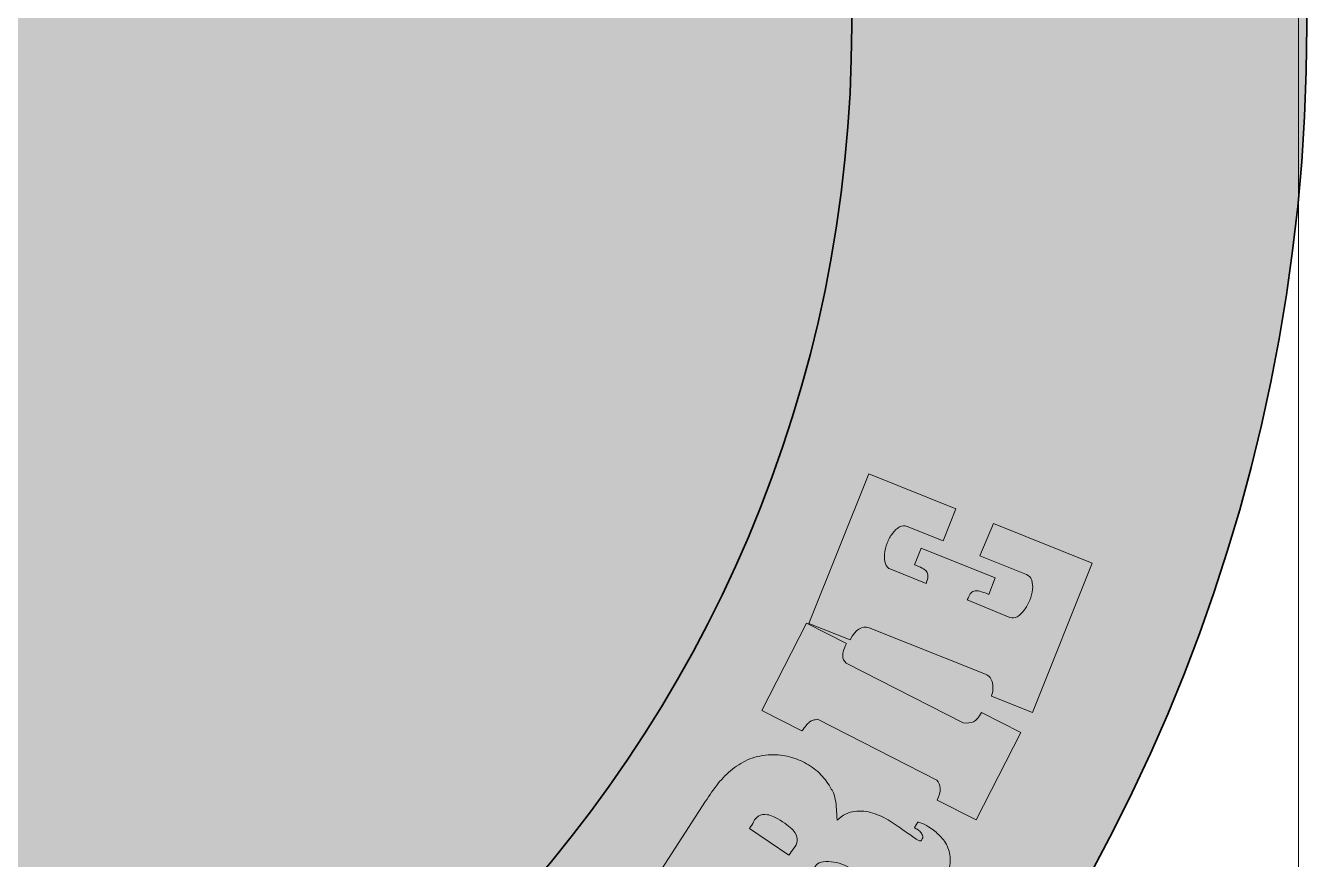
# Model space of a CAD drawing. Header units: millimetres. Extents: x 35 to 157, y -105 to -32.
# Drawn here: x 79.66 to 105.01, y -86.5 to -70 of the extents above; entities that cross this region are included whole.
import ezdxf

# ---------------------------------------------------------------- set-up
doc = ezdxf.new("R2010")
doc.units = ezdxf.units.MM
doc.header["$MEASUREMENT"] = 0
doc.layers.add('Layer 1', color=7, linetype='Continuous', lineweight=0)
picture_1 = doc.add_image_def('image1.png', size_in_pixel=(2001, 1330))

# ---------------------------------------------------------------- blocks, each defined once
blk = doc.blocks.new('Block_1')
at = {"layer": 'Layer 1'}
h = blk.add_hatch(color=250, dxfattribs=at)
h.dxf.hatch_style = 2
edge = h.paths.add_edge_path()
edge.add_spline(control_points=[(96.335, -78.87), (96.335, -78.87), (98.059, -79.559), (98.059, -79.559), (98.059, -79.559), (97.806, -80.193), (97.806, -80.193), (97.806, -80.193), (97.099, -79.91), (97.099, -79.91), (97.046, -79.889), (96.995, -79.892), (96.946, -79.92), (96.897, -79.948), (96.851, -79.991), (96.807, -80.047), (96.764, -80.104), (96.729, -80.169), (96.701, -80.241), (96.674, -80.314), (96.657, -80.386), (96.649, -80.457), (96.642, -80.528), (96.647, -80.591), (96.665, -80.646), (96.683, -80.701), (96.719, -80.738), (96.771, -80.759), (96.771, -80.759), (97.469, -81.038), (97.469, -81.038), (97.492, -80.979), (97.505, -80.931), (97.506, -80.896), (97.507, -80.86), (97.498, -80.829), (97.48, -80.803), (97.462, -80.777), (97.432, -80.754), (97.391, -80.733), (97.35, -80.713), (97.299, -80.691), (97.241, -80.668), (97.241, -80.668), (97.37, -80.343), (97.37, -80.343), (97.37, -80.343), (98.839, -80.93), (98.839, -80.93), (98.839, -80.93), (98.71, -81.254), (98.71, -81.254), (98.638, -81.225), (98.579, -81.205), (98.532, -81.194), (98.485, -81.183), (98.447, -81.181), (98.417, -81.188), (98.388, -81.196), (98.363, -81.214), (98.344, -81.245), (98.324, -81.275), (98.304, -81.314), (98.285, -81.364), (98.285, -81.364), (99.126, -81.711), (99.126, -81.711), (99.175, -81.73), (99.225, -81.726), (99.274, -81.696), (99.324, -81.666), (99.37, -81.623), (99.412, -81.566), (99.454, -81.508), (99.49, -81.444), (99.52, -81.372), (99.551, -81.301), (99.569, -81.231), (99.576, -81.161), (99.583, -81.092), (99.577, -81.03), (99.559, -80.975), (99.541, -80.92), (99.506, -80.883), (99.454, -80.862), (99.454, -80.862), (98.535, -80.495), (98.535, -80.495), (98.535, -80.495), (98.802, -79.855), (98.802, -79.855), (98.802, -79.855), (100.757, -80.636), (100.757, -80.636), (100.757, -80.636), (99.576, -83.594), (99.576, -83.594), (99.576, -83.594), (98.761, -83.269), (98.761, -83.269), (98.795, -83.183), (98.802, -83.097), (98.784, -83.01), (98.766, -82.923), (98.719, -82.865), (98.643, -82.834), (98.643, -82.834), (96.348, -81.918), (96.348, -81.918), (96.2, -81.87), (96.074, -81.949), (95.969, -82.154), (95.969, -82.154), (95.153, -81.829), (95.153, -81.829), (95.153, -81.829), (96.335, -78.87), (96.335, -78.87)], knot_values=[0, 0, 0, 0, 1, 1, 1, 2, 2, 2, 3, 3, 3, 4, 4, 4, 5, 5, 5, 6, 6, 6, 7, 7, 7, 8, 8, 8, 9, 9, 9, 10, 10, 10, 11, 11, 11, 12, 12, 12, 13, 13, 13, 14, 14, 14, 15, 15, 15, 16, 16, 16, 17, 17, 17, 18, 18, 18, 19, 19, 19, 20, 20, 20, 21, 21, 21, 22, 22, 22, 23, 23, 23, 24, 24, 24, 25, 25, 25, 26, 26, 26, 27, 27, 27, 28, 28, 28, 29, 29, 29, 30, 30, 30, 31, 31, 31, 32, 32, 32, 33, 33, 33, 34, 34, 34, 35, 35, 35, 36, 36, 36, 37, 37, 37, 38, 38, 38, 39, 39, 39, 39], degree=3, periodic=0)
h = blk.add_hatch(color=250, dxfattribs=at)
h.dxf.hatch_style = 2
edge = h.paths.add_edge_path()
edge.add_spline(control_points=[(95.895, -82.228), (95.844, -82.328), (95.819, -82.408), (95.821, -82.466), (95.823, -82.525), (95.847, -82.575), (95.892, -82.618), (95.892, -82.618), (98.201, -83.797), (98.201, -83.797), (98.283, -83.807), (98.351, -83.801), (98.405, -83.776), (98.459, -83.753), (98.511, -83.69), (98.563, -83.59), (98.563, -83.59), (99.345, -83.989), (99.345, -83.989), (99.345, -83.989), (98.462, -85.719), (98.462, -85.719), (98.462, -85.719), (97.689, -85.324), (97.689, -85.324), (97.731, -85.243), (97.751, -85.167), (97.749, -85.096), (97.747, -85.026), (97.725, -84.971), (97.683, -84.929), (97.683, -84.929), (95.326, -83.726), (95.326, -83.726), (95.292, -83.732), (95.262, -83.739), (95.237, -83.745), (95.211, -83.752), (95.187, -83.764), (95.165, -83.78), (95.143, -83.796), (95.12, -83.82), (95.097, -83.849), (95.074, -83.879), (95.046, -83.915), (95.012, -83.958), (95.012, -83.958), (94.22, -83.553), (94.22, -83.553), (94.22, -83.553), (95.104, -81.824), (95.104, -81.824), (95.104, -81.824), (95.895, -82.228), (95.895, -82.228)], knot_values=[0, 0, 0, 0, 1, 1, 1, 2, 2, 2, 3, 3, 3, 4, 4, 4, 5, 5, 5, 6, 6, 6, 7, 7, 7, 8, 8, 8, 9, 9, 9, 10, 10, 10, 11, 11, 11, 12, 12, 12, 13, 13, 13, 14, 14, 14, 15, 15, 15, 16, 16, 16, 17, 17, 17, 18, 18, 18, 18], degree=3, periodic=0)
h = blk.add_hatch(color=250, dxfattribs=at)
h.dxf.hatch_style = 2
edge = h.paths.add_edge_path()
edge.add_spline(control_points=[(94.632, -85.755), (94.505, -85.672), (94.405, -85.625), (94.332, -85.614), (94.26, -85.603), (94.202, -85.611), (94.16, -85.638), (94.117, -85.665), (94.083, -85.703), (94.06, -85.753), (94.036, -85.803), (94.009, -85.848), (93.979, -85.887), (93.979, -85.887), (94.759, -86.416), (94.759, -86.416), (94.788, -86.372), (94.82, -86.327), (94.856, -86.28), (94.892, -86.235), (94.914, -86.186), (94.922, -86.134), (94.931, -86.083), (94.914, -86.026), (94.874, -85.965), (94.835, -85.903), (94.754, -85.833), (94.632, -85.755)], knot_values=[0, 0, 0, 0, 1, 1, 1, 2, 2, 2, 3, 3, 3, 4, 4, 4, 5, 5, 5, 6, 6, 6, 7, 7, 7, 8, 8, 8, 9, 9, 9, 9], degree=3, periodic=0)
edge = h.paths.add_edge_path()
edge.add_spline(control_points=[(93.11, -85.35), (93.186, -85.227), (93.267, -85.111), (93.355, -85.001), (93.442, -84.892), (93.538, -84.795), (93.643, -84.712), (93.748, -84.628), (93.862, -84.561), (93.987, -84.512), (94.111, -84.462), (94.251, -84.434), (94.405, -84.429), (94.529, -84.426), (94.651, -84.439), (94.77, -84.47), (94.889, -84.5), (95.001, -84.546), (95.107, -84.606), (95.213, -84.666), (95.308, -84.739), (95.391, -84.824), (95.475, -84.91), (95.541, -85.004), (95.592, -85.108), (95.617, -85.129), (95.637, -85.167), (95.653, -85.223), (95.669, -85.28), (95.681, -85.341), (95.689, -85.407), (95.696, -85.473), (95.702, -85.536), (95.704, -85.597), (95.708, -85.657), (95.709, -85.701), (95.709, -85.726), (95.819, -85.621), (95.936, -85.561), (96.058, -85.548), (96.18, -85.534), (96.3, -85.546), (96.419, -85.583), (96.538, -85.62), (96.652, -85.674), (96.762, -85.745), (96.869, -85.814), (96.966, -85.88), (97.053, -85.943), (97.141, -86.005), (97.214, -86.057), (97.272, -86.097), (97.33, -86.136), (97.367, -86.145), (97.382, -86.121), (97.405, -86.085), (97.411, -86.052), (97.399, -86.021), (97.387, -85.991), (97.37, -85.964), (97.346, -85.943), (97.322, -85.921), (97.299, -85.904), (97.276, -85.891), (97.252, -85.878), (97.242, -85.87), (97.244, -85.867), (97.244, -85.867), (97.31, -85.765), (97.31, -85.765), (97.314, -85.759), (97.341, -85.767), (97.393, -85.787), (97.445, -85.808), (97.503, -85.841), (97.569, -85.886), (97.635, -85.93), (97.7, -85.987), (97.767, -86.057), (97.833, -86.127), (97.882, -86.209), (97.915, -86.301), (97.947, -86.394), (97.956, -86.498), (97.94, -86.613), (97.924, -86.729), (97.867, -86.856), (97.769, -86.995), (97.659, -87.151), (97.544, -87.246), (97.423, -87.281), (97.302, -87.316), (97.179, -87.315), (97.055, -87.276), (96.93, -87.238), (96.803, -87.176), (96.672, -87.092), (96.539, -87.006), (96.404, -86.92), (96.269, -86.834), (96.133, -86.749), (95.996, -86.676), (95.856, -86.615), (95.717, -86.554), (95.577, -86.531), (95.438, -86.546), (95.373, -86.555), (95.327, -86.577), (95.299, -86.614), (95.271, -86.651), (95.244, -86.683), (95.217, -86.712), (95.217, -86.712), (96.226, -87.364), (96.226, -87.364), (96.297, -87.364), (96.359, -87.35), (96.411, -87.32), (96.464, -87.291), (96.514, -87.24), (96.562, -87.166), (96.562, -87.166), (97.299, -87.643), (97.299, -87.643), (97.299, -87.643), (96.245, -89.273), (96.245, -89.273), (96.245, -89.273), (95.522, -88.794), (95.522, -88.794), (95.549, -88.739), (95.568, -88.678), (95.578, -88.609), (95.589, -88.541), (95.58, -88.474), (95.55, -88.408), (95.55, -88.408), (93.395, -87.015), (93.395, -87.015), (93.348, -87.01), (93.308, -87.007), (93.275, -87.007), (93.242, -87.006), (93.21, -87.011), (93.18, -87.021), (93.151, -87.031), (93.121, -87.049), (93.092, -87.074), (93.063, -87.1), (93.03, -87.132), (92.992, -87.171), (92.992, -87.171), (92.246, -86.688), (92.246, -86.688), (92.246, -86.688), (93.11, -85.35), (93.11, -85.35)], knot_values=[0, 0, 0, 0, 1, 1, 1, 2, 2, 2, 3, 3, 3, 4, 4, 4, 5, 5, 5, 6, 6, 6, 7, 7, 7, 8, 8, 8, 9, 9, 9, 10, 10, 10, 11, 11, 11, 12, 12, 12, 13, 13, 13, 14, 14, 14, 15, 15, 15, 16, 16, 16, 17, 17, 17, 18, 18, 18, 19, 19, 19, 20, 20, 20, 21, 21, 21, 22, 22, 22, 23, 23, 23, 24, 24, 24, 25, 25, 25, 26, 26, 26, 27, 27, 27, 28, 28, 28, 29, 29, 29, 30, 30, 30, 31, 31, 31, 32, 32, 32, 33, 33, 33, 34, 34, 34, 35, 35, 35, 36, 36, 36, 37, 37, 37, 38, 38, 38, 39, 39, 39, 40, 40, 40, 41, 41, 41, 42, 42, 42, 43, 43, 43, 44, 44, 44, 45, 45, 45, 46, 46, 46, 47, 47, 47, 48, 48, 48, 49, 49, 49, 50, 50, 50, 51, 51, 51, 52, 52, 52, 52], degree=3, periodic=0)
for points, knots in [([(96.335, -78.87), (96.335, -78.87), (98.059, -79.559), (98.059, -79.559), (98.059, -79.559), (97.806, -80.193), (97.806, -80.193), (97.806, -80.193), (97.099, -79.91), (97.099, -79.91), (97.046, -79.889), (96.995, -79.892), (96.946, -79.92), (96.897, -79.948), (96.851, -79.991), (96.807, -80.047), (96.764, -80.104), (96.729, -80.169), (96.701, -80.241), (96.674, -80.314), (96.657, -80.386), (96.649, -80.457), (96.642, -80.528), (96.647, -80.591), (96.665, -80.646), (96.683, -80.701), (96.719, -80.738), (96.771, -80.759), (96.771, -80.759), (97.469, -81.038), (97.469, -81.038), (97.492, -80.979), (97.505, -80.931), (97.506, -80.896), (97.507, -80.86), (97.498, -80.829), (97.48, -80.803), (97.462, -80.777), (97.432, -80.754), (97.391, -80.733), (97.35, -80.713), (97.299, -80.691), (97.241, -80.668), (97.241, -80.668), (97.37, -80.343), (97.37, -80.343), (97.37, -80.343), (98.839, -80.93), (98.839, -80.93), (98.839, -80.93), (98.71, -81.254), (98.71, -81.254), (98.638, -81.225), (98.579, -81.205), (98.532, -81.194), (98.485, -81.183), (98.447, -81.181), (98.417, -81.188), (98.388, -81.196), (98.363, -81.214), (98.344, -81.245), (98.324, -81.275), (98.304, -81.314), (98.285, -81.364), (98.285, -81.364), (99.126, -81.711), (99.126, -81.711), (99.175, -81.73), (99.225, -81.726), (99.274, -81.696), (99.324, -81.666), (99.37, -81.623), (99.412, -81.566), (99.454, -81.508), (99.49, -81.444), (99.52, -81.372), (99.551, -81.301), (99.569, -81.231), (99.576, -81.161), (99.583, -81.092), (99.577, -81.03), (99.559, -80.975), (99.541, -80.92), (99.506, -80.883), (99.454, -80.862), (99.454, -80.862), (98.535, -80.495), (98.535, -80.495), (98.535, -80.495), (98.802, -79.855), (98.802, -79.855), (98.802, -79.855), (100.757, -80.636), (100.757, -80.636), (100.757, -80.636), (99.576, -83.594), (99.576, -83.594), (99.576, -83.594), (98.761, -83.269), (98.761, -83.269), (98.795, -83.183), (98.802, -83.097), (98.784, -83.01), (98.766, -82.923), (98.719, -82.865), (98.643, -82.834), (98.643, -82.834), (96.348, -81.918), (96.348, -81.918), (96.2, -81.87), (96.074, -81.949), (95.969, -82.154), (95.969, -82.154), (95.153, -81.829), (95.153, -81.829), (95.153, -81.829), (96.335, -78.87), (96.335, -78.87)], [0, 0, 0, 0, 1, 1, 1, 2, 2, 2, 3, 3, 3, 4, 4, 4, 5, 5, 5, 6, 6, 6, 7, 7, 7, 8, 8, 8, 9, 9, 9, 10, 10, 10, 11, 11, 11, 12, 12, 12, 13, 13, 13, 14, 14, 14, 15, 15, 15, 16, 16, 16, 17, 17, 17, 18, 18, 18, 19, 19, 19, 20, 20, 20, 21, 21, 21, 22, 22, 22, 23, 23, 23, 24, 24, 24, 25, 25, 25, 26, 26, 26, 27, 27, 27, 28, 28, 28, 29, 29, 29, 30, 30, 30, 31, 31, 31, 32, 32, 32, 33, 33, 33, 34, 34, 34, 35, 35, 35, 36, 36, 36, 37, 37, 37, 38, 38, 38, 39, 39, 39, 39]), ([(95.895, -82.228), (95.844, -82.328), (95.819, -82.408), (95.821, -82.466), (95.823, -82.525), (95.847, -82.575), (95.892, -82.618), (95.892, -82.618), (98.201, -83.797), (98.201, -83.797), (98.283, -83.807), (98.351, -83.801), (98.405, -83.776), (98.459, -83.753), (98.511, -83.69), (98.563, -83.59), (98.563, -83.59), (99.345, -83.989), (99.345, -83.989), (99.345, -83.989), (98.462, -85.719), (98.462, -85.719), (98.462, -85.719), (97.689, -85.324), (97.689, -85.324), (97.731, -85.243), (97.751, -85.167), (97.749, -85.096), (97.747, -85.026), (97.725, -84.971), (97.683, -84.929), (97.683, -84.929), (95.326, -83.726), (95.326, -83.726), (95.292, -83.732), (95.262, -83.739), (95.237, -83.745), (95.211, -83.752), (95.187, -83.764), (95.165, -83.78), (95.143, -83.796), (95.12, -83.82), (95.097, -83.849), (95.074, -83.879), (95.046, -83.915), (95.012, -83.958), (95.012, -83.958), (94.22, -83.553), (94.22, -83.553), (94.22, -83.553), (95.104, -81.824), (95.104, -81.824), (95.104, -81.824), (95.895, -82.228), (95.895, -82.228)], [0, 0, 0, 0, 1, 1, 1, 2, 2, 2, 3, 3, 3, 4, 4, 4, 5, 5, 5, 6, 6, 6, 7, 7, 7, 8, 8, 8, 9, 9, 9, 10, 10, 10, 11, 11, 11, 12, 12, 12, 13, 13, 13, 14, 14, 14, 15, 15, 15, 16, 16, 16, 17, 17, 17, 18, 18, 18, 18]), ([(93.11, -85.35), (93.186, -85.227), (93.267, -85.111), (93.355, -85.001), (93.442, -84.892), (93.538, -84.795), (93.643, -84.712), (93.748, -84.628), (93.862, -84.561), (93.987, -84.512), (94.111, -84.462), (94.251, -84.434), (94.405, -84.429), (94.529, -84.426), (94.651, -84.439), (94.77, -84.47), (94.889, -84.5), (95.001, -84.546), (95.107, -84.606), (95.213, -84.666), (95.308, -84.739), (95.391, -84.824), (95.475, -84.91), (95.541, -85.004), (95.592, -85.108), (95.617, -85.129), (95.637, -85.167), (95.653, -85.223), (95.669, -85.28), (95.681, -85.341), (95.689, -85.407), (95.696, -85.473), (95.702, -85.536), (95.704, -85.597), (95.708, -85.657), (95.709, -85.701), (95.709, -85.726), (95.819, -85.621), (95.936, -85.561), (96.058, -85.548), (96.18, -85.534), (96.3, -85.546), (96.419, -85.583), (96.538, -85.62), (96.652, -85.674), (96.762, -85.745), (96.869, -85.814), (96.966, -85.88), (97.053, -85.943), (97.141, -86.005), (97.214, -86.057), (97.272, -86.097), (97.33, -86.136), (97.367, -86.145), (97.382, -86.121), (97.405, -86.085), (97.411, -86.052), (97.399, -86.021), (97.387, -85.991), (97.37, -85.964), (97.346, -85.943), (97.322, -85.921), (97.299, -85.904), (97.276, -85.891), (97.252, -85.878), (97.242, -85.87), (97.244, -85.867), (97.244, -85.867), (97.31, -85.765), (97.31, -85.765), (97.314, -85.759), (97.341, -85.767), (97.393, -85.787), (97.445, -85.808), (97.503, -85.841), (97.569, -85.886), (97.635, -85.93), (97.7, -85.987), (97.767, -86.057), (97.833, -86.127), (97.882, -86.209), (97.915, -86.301), (97.947, -86.394), (97.956, -86.498), (97.94, -86.613), (97.924, -86.729), (97.867, -86.856), (97.769, -86.995), (97.659, -87.151), (97.544, -87.246), (97.423, -87.281), (97.302, -87.316), (97.179, -87.315), (97.055, -87.276), (96.93, -87.238), (96.803, -87.176), (96.672, -87.092), (96.539, -87.006), (96.404, -86.92), (96.269, -86.834), (96.133, -86.749), (95.996, -86.676), (95.856, -86.615), (95.717, -86.554), (95.577, -86.531), (95.438, -86.546), (95.373, -86.555), (95.327, -86.577), (95.299, -86.614), (95.271, -86.651), (95.244, -86.683), (95.217, -86.712), (95.217, -86.712), (96.226, -87.364), (96.226, -87.364), (96.297, -87.364), (96.359, -87.35), (96.411, -87.32), (96.464, -87.291), (96.514, -87.24), (96.562, -87.166), (96.562, -87.166), (97.299, -87.643), (97.299, -87.643), (97.299, -87.643), (96.245, -89.273), (96.245, -89.273), (96.245, -89.273), (95.522, -88.794), (95.522, -88.794), (95.549, -88.739), (95.568, -88.678), (95.578, -88.609), (95.589, -88.541), (95.58, -88.474), (95.55, -88.408), (95.55, -88.408), (93.395, -87.015), (93.395, -87.015), (93.348, -87.01), (93.308, -87.007), (93.275, -87.007), (93.242, -87.006), (93.21, -87.011), (93.18, -87.021), (93.151, -87.031), (93.121, -87.049), (93.092, -87.074), (93.063, -87.1), (93.03, -87.132), (92.992, -87.171), (92.992, -87.171), (92.246, -86.688), (92.246, -86.688), (92.246, -86.688), (93.11, -85.35), (93.11, -85.35)], [0, 0, 0, 0, 1, 1, 1, 2, 2, 2, 3, 3, 3, 4, 4, 4, 5, 5, 5, 6, 6, 6, 7, 7, 7, 8, 8, 8, 9, 9, 9, 10, 10, 10, 11, 11, 11, 12, 12, 12, 13, 13, 13, 14, 14, 14, 15, 15, 15, 16, 16, 16, 17, 17, 17, 18, 18, 18, 19, 19, 19, 20, 20, 20, 21, 21, 21, 22, 22, 22, 23, 23, 23, 24, 24, 24, 25, 25, 25, 26, 26, 26, 27, 27, 27, 28, 28, 28, 29, 29, 29, 30, 30, 30, 31, 31, 31, 32, 32, 32, 33, 33, 33, 34, 34, 34, 35, 35, 35, 36, 36, 36, 37, 37, 37, 38, 38, 38, 39, 39, 39, 40, 40, 40, 41, 41, 41, 42, 42, 42, 43, 43, 43, 44, 44, 44, 45, 45, 45, 46, 46, 46, 47, 47, 47, 48, 48, 48, 49, 49, 49, 50, 50, 50, 51, 51, 51, 52, 52, 52, 52]), ([(94.632, -85.755), (94.505, -85.672), (94.405, -85.625), (94.332, -85.614), (94.26, -85.603), (94.202, -85.611), (94.16, -85.638), (94.117, -85.665), (94.083, -85.703), (94.06, -85.753), (94.036, -85.803), (94.009, -85.848), (93.979, -85.887), (93.979, -85.887), (94.759, -86.416), (94.759, -86.416), (94.788, -86.372), (94.82, -86.327), (94.856, -86.28), (94.892, -86.235), (94.914, -86.186), (94.922, -86.134), (94.931, -86.083), (94.914, -86.026), (94.874, -85.965), (94.835, -85.903), (94.754, -85.833), (94.632, -85.755)], [0, 0, 0, 0, 1, 1, 1, 2, 2, 2, 3, 3, 3, 4, 4, 4, 5, 5, 5, 6, 6, 6, 7, 7, 7, 8, 8, 8, 9, 9, 9, 9])]:
    blk.add_open_spline(points, degree=3, knots=knots, dxfattribs=at)
blk = doc.blocks.new('Block_0')
at = {"layer": 'Layer 1'}
blk.add_blockref('Block_1', (0, 0), dxfattribs=at)

msp = doc.modelspace()

# ---------------------------------------------------------------- hatches: boundary and pattern name
at = {"layer": 'Layer 1'}
h = msp.add_hatch(color=7, dxfattribs=at)
h.dxf.hatch_style = 2
edge = h.paths.add_edge_path()
edge.add_arc((70, -70), 35, 0, 360)

# ---------------------------------------------------------------- linework, layer by layer
at = {"layer": 'Layer 1', "color": 250, "lineweight": 35}
for radius in [35, 26]:
    msp.add_circle((70, -70), radius, dxfattribs=at)

# ---------------------------------------------------------------- block references
at = {"layer": 'Layer 1'}
msp.add_blockref('Block_0', (0, 0), dxfattribs=at)

# ---------------------------------------------------------------- pictures from other files: only their frames are drawn
image = msp.add_image(picture_1, insert=(35.166, -93.153), size_in_units=(69.668, 46.306), dxfattribs=at)

doc.saveas('drawing.dxf')
